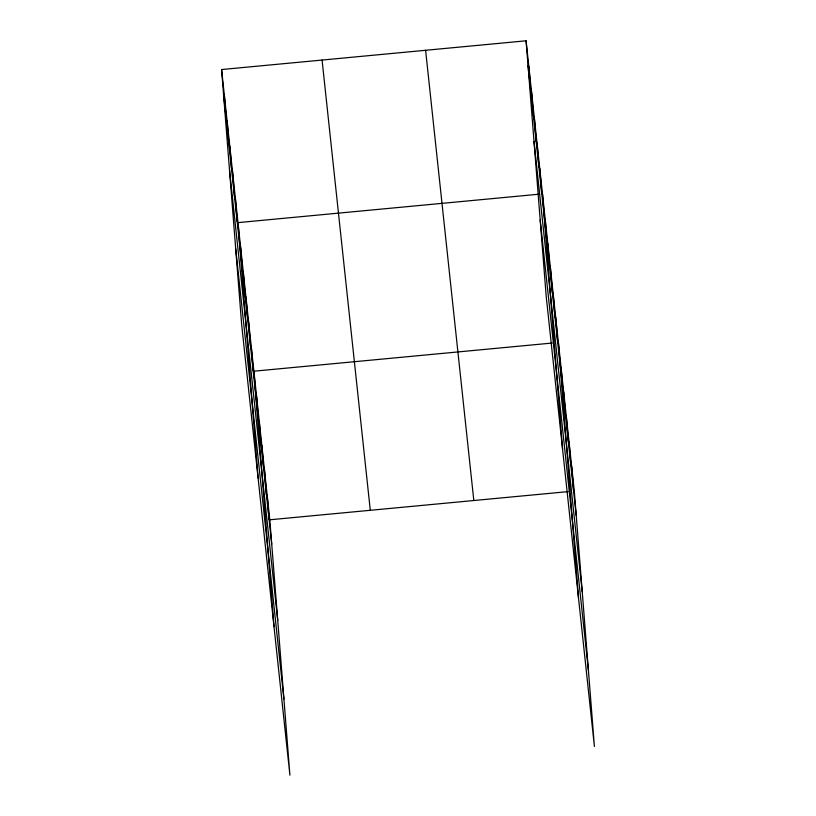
<?xml version="1.0" encoding="UTF-8"?>
<svg xmlns="http://www.w3.org/2000/svg" width="816" height="816" viewBox="0 0 816 816"><rect width="100%" height="100%" fill="white"/><g stroke="black" fill="none" stroke-linecap="round" stroke-linejoin="round"><path stroke-width="1.22" d="M221.595 69.544L269.81 519.782L289.915 775.2L241.699 324.972L221.595 69.544L526.085 40.8L574.301 491.028L594.405 746.456L546.19 296.218L526.085 40.8M538.764 194.228L237.986 222.625L258.091 478.043M552.187 343.046L253.898 371.198L274.003 626.627M269.81 519.782L568.099 491.62M528.013 65.249L576.229 515.488M534.011 141.474L582.226 591.702M540.192 220.004L588.407 670.232M425.605 50.286L473.821 500.524M322.075 60.058L370.291 510.296M223.523 94.003L271.728 544.231M229.52 170.218L277.736 620.456M235.702 248.747L283.907 698.986M571.649 466.273L573.577 490.722M568.997 441.507L570.925 465.956M566.345 416.741L568.273 441.201M563.693 391.986L565.621 416.435M561.041 367.22L562.969 391.67M558.389 342.455L578.493 597.873M555.737 317.689L557.665 342.149M553.085 292.934L555.013 317.383M550.433 268.168L552.361 292.618M547.781 243.403L549.709 267.862M545.129 218.637L547.057 243.097M542.477 193.882L562.581 449.3M539.753 168.361L541.671 192.821M537.02 142.851L538.937 167.311M534.286 117.341L536.214 141.79M531.553 91.831L533.48 116.28M528.819 66.31L530.747 90.77M267.158 495.016L269.076 519.466M264.506 470.251L266.434 494.71M261.854 445.495L263.782 469.945M259.202 420.73L261.13 445.179M256.55 395.964L258.478 420.424M251.246 346.443L253.174 370.892M248.594 321.677L250.522 346.127M245.942 296.912L247.87 321.371M243.29 272.156L245.218 296.606M240.638 247.391L242.566 271.84M235.253 197.115L237.181 221.564M232.529 171.595L234.447 196.054M229.796 146.084L231.713 170.544M227.062 120.574L228.99 145.024M224.329 95.064L226.256 119.513"/></g></svg>
